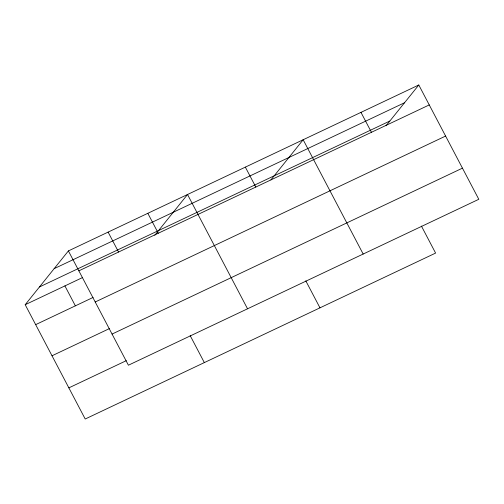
<?xml version="1.0" encoding="UTF-8"?>
<svg xmlns="http://www.w3.org/2000/svg" width="504" height="504" viewBox="0 0 504 504"><rect width="100%" height="100%" fill="white"/><g stroke="black" fill="none" stroke-linecap="round" stroke-linejoin="round"><path stroke-width="0.76" d="M421.432 226.094L435.601 253.084L85.207 419.007L25.2 304.712L68.399 250.916L418.793 84.993L478.8 199.288L128.407 365.211L68.399 250.916M154.791 235.28L187.532 194.5L247.54 308.794M270.894 179.934L303.162 139.747L363.17 254.041M386.045 125.767L418.793 84.993M54.142 268.67L404.536 102.74M39.457 286.959L389.85 121.036M78.863 270.843L429.257 104.92M25.2 304.712L82.637 277.515M35.664 324.645L93.101 297.442M95.212 301.984L445.605 136.061M52.013 355.786L109.45 328.583M112.058 334.07L462.451 168.147M68.859 387.866L126.296 360.669M360.977 112.367L371.442 132.294M305.802 280.848L319.971 307.837M245.347 167.126L255.811 187.053M147.823 213.305L158.287 233.232M190.172 335.607L204.341 362.596M108.114 232.111L118.572 252.038M64.909 285.907L75.373 305.84"/></g></svg>
